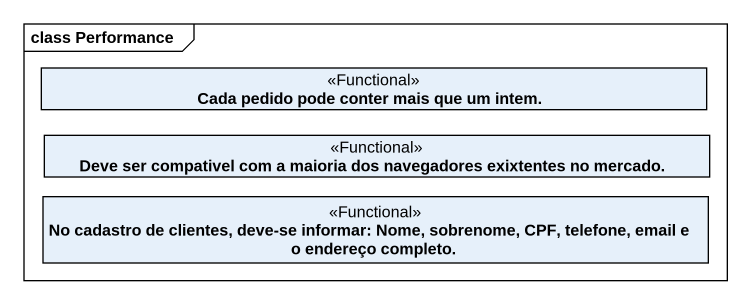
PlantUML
@startuml
mainframe class Performance
hide circle
hide empty members
class "Cada pedido pode conter mais que um intem." as Cada_pedido_pode_conter <<Functional>>
class "Deve ser compativel com a maioria dos navegadores exixtentes no mercado." as Deve_ser_compativel_com_a <<Functional>>
class "No cadastro de clientes, deve-se informar: Nome, sobrenome, CPF, telefone, email e o endereço completo." as No_cadastro_de_clientes <<Functional>>
@enduml
